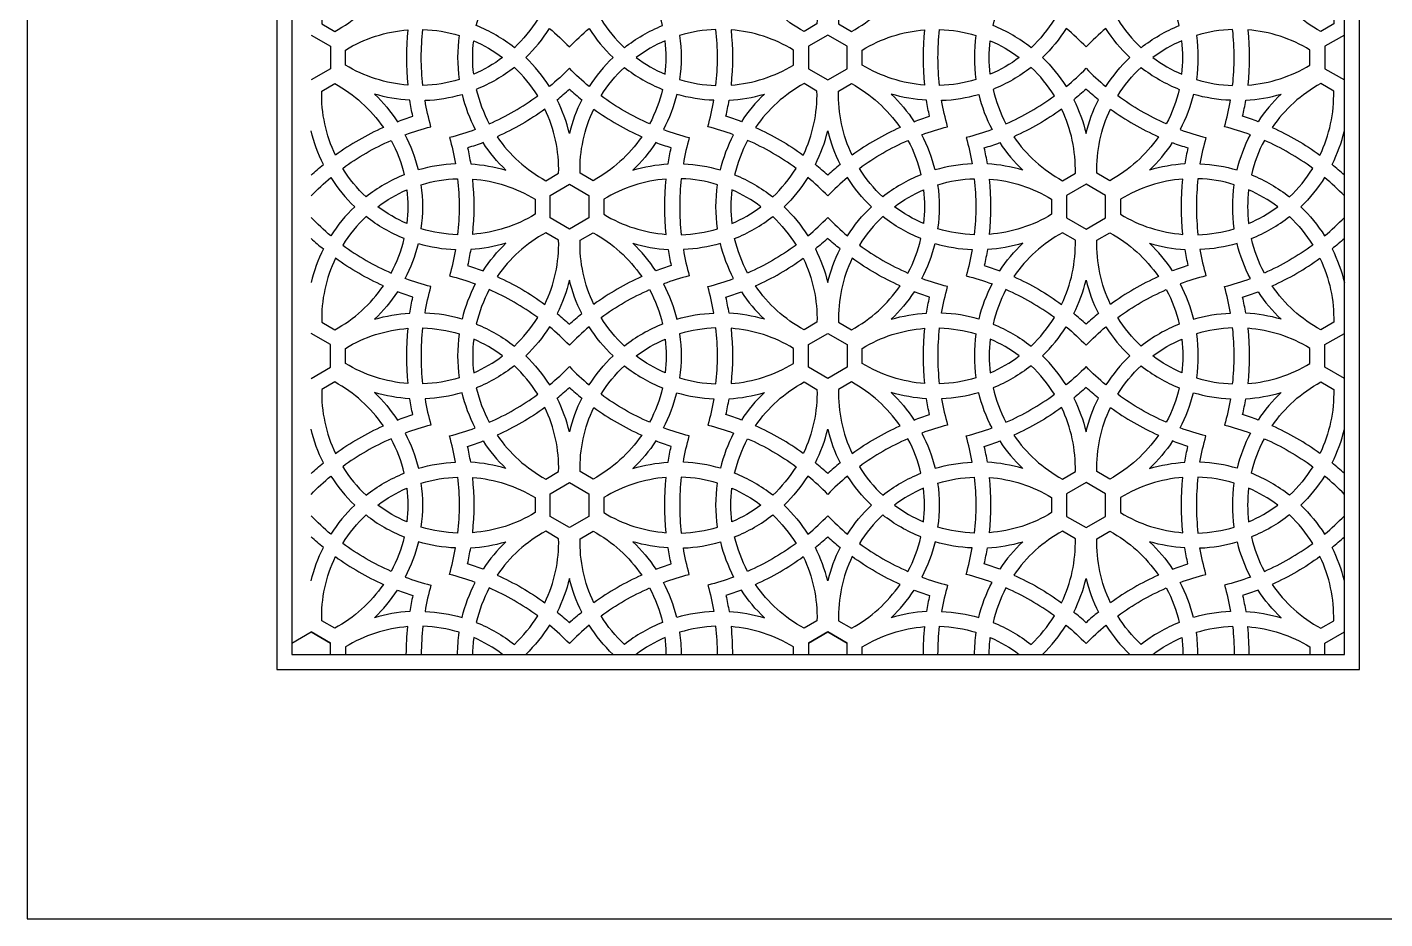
# Model space of a CAD drawing. Header units: millimetres. Extents: x 5898 to 7935, y 628 to 2008.
# Drawn here: x 5898 to 6986, y 628 to 1342 of the extents above; entities that cross this region are included whole.
import ezdxf

# ---------------------------------------------------------------- set-up
doc = ezdxf.new("R2010")
doc.units = ezdxf.units.MM
doc.layers.add('Layer 01', color=1, linetype='Continuous')

msp = doc.modelspace()

# ---------------------------------------------------------------- linework, layer by layer
at = {"layer": 'Layer 01'}
for points in [[(5897.7, 627.6), (7935.5, 627.6), (7935.5, 2008.2), (5897.7, 2008.2)], [(6097.7, 827.6), (6965.6, 827.6), (6965.6, 1808.2), (6097.7, 1808.2)], [(6109.7, 839.6), (6953.6, 839.6), (6953.6, 1796.2), (6109.7, 1796.2)], [(6539.4, 1335.9), (6523.9, 1326.9), (6523.9, 1308.9), (6539.4, 1299.9), (6555, 1308.9), (6555, 1326.9)], [(6316.8, 1189.4), (6316.8, 1207.3), (6332.3, 1216.3), (6347.9, 1207.3), (6347.9, 1189.4), (6332.3, 1180.4)], [(6762.1, 1189.4), (6762.1, 1207.3), (6746.5, 1216.3), (6730.9, 1207.3), (6730.9, 1189.4), (6746.5, 1180.4)], [(6539.4, 1060.8), (6523.9, 1069.8), (6523.9, 1087.8), (6539.4, 1096.8), (6555, 1087.8), (6555, 1069.8)], [(6316.8, 968.2), (6332.3, 977.2), (6347.9, 968.2), (6347.9, 950.2), (6332.3, 941.2), (6316.8, 950.2)], [(6762.1, 968.2), (6746.5, 977.2), (6730.9, 968.2), (6730.9, 950.2), (6746.5, 941.2), (6762.1, 950.2)]]:
    msp.add_lwpolyline(points, close=True, dxfattribs=at)
for points in [[(6133.8, 1344.8), (6144.2, 1338.8, 0.118417), (6183.2, 1374, -0.051444), (6144.8, 1396.1, 0.118417)], [(6530.8, 1344.8), (6520.4, 1338.8, -0.118417), (6481.5, 1374, 0.051444), (6519.8, 1396.1, -0.118417)], [(6548, 1344.8), (6558.4, 1338.8, 0.118417), (6597.4, 1374, -0.051444), (6559, 1396.1, 0.118417)], [(6945, 1344.8), (6934.6, 1338.8, -0.118417), (6895.7, 1374, 0.051444), (6934, 1396.1, -0.118417)], [(6288.2, 1325.8, 0.071263), (6257.7, 1343.5, -0.065947), (6268.1, 1371.1, -0.055178), (6306.9, 1348.6, -0.065947)], [(6376.4, 1325.8, -0.071263), (6407, 1343.5, 0.065947), (6396.6, 1371.1, 0.055178), (6357.7, 1348.6, 0.065947)], [(6702.4, 1325.8, 0.071263), (6671.9, 1343.5, -0.065947), (6682.3, 1371.1, -0.055178), (6721.1, 1348.6, -0.065947)], [(6790.6, 1325.8, -0.071263), (6821.2, 1343.5, 0.065947), (6810.8, 1371.1, 0.055178), (6771.9, 1348.6, 0.065947)], [(6202.8, 1295.8, -0.118417), (6152.8, 1311.9), (6152.8, 1323.9, -0.118417), (6202.8, 1340.1, 0.051444)], [(6213.6, 1317.9, -0.027568), (6214.9, 1340.3, -0.065947), (6244, 1335.6, 0.071263), (6244, 1300.3, -0.065947), (6214.9, 1295.5, -0.027568)], [(6348.2, 1294.6, -0.026582), (6332.3, 1309.3, -0.026582), (6316.4, 1294.6, 0.060784), (6297.3, 1317.9, 0.060784), (6316.4, 1341.2, -0.026582), (6332.3, 1326.5, -0.026582), (6348.2, 1341.2, 0.060784), (6367.3, 1317.9, 0.060784)], [(6451, 1317.9, 0.027568), (6449.8, 1340.3, 0.065947), (6420.7, 1335.6, -0.071263), (6420.7, 1300.3, 0.065947), (6449.8, 1295.5, 0.027568)], [(6511.9, 1323.9, 0.118417), (6461.9, 1340.1, -0.051444), (6461.9, 1295.8, 0.118417), (6511.9, 1311.9)], [(6617, 1295.8, -0.118417), (6567, 1311.9), (6567, 1323.9, -0.118417), (6617, 1340.1, 0.051444)], [(6627.8, 1317.9, -0.027568), (6629.1, 1340.3, -0.065947), (6658.2, 1335.6, 0.071263), (6658.2, 1300.3, -0.065947), (6629.1, 1295.5, -0.027568)], [(6730.6, 1294.6, 0.026582), (6746.5, 1309.3, 0.026582), (6762.4, 1294.6, -0.060784), (6781.5, 1317.9, -0.060784), (6762.4, 1341.2, 0.026582), (6746.5, 1326.5, 0.026582), (6730.6, 1341.2, -0.060784), (6711.5, 1317.9, -0.060784)], [(6834.9, 1300.3, 0.065947), (6864, 1295.5, 0.055178), (6864, 1340.3, 0.065947), (6834.9, 1335.6, -0.071263)], [(6876.1, 1295.8, 0.118417), (6926, 1311.9), (6926, 1323.9, 0.118417), (6876.1, 1340.1, -0.051444)], [(6255.6, 1304.5, -0.059987), (6255.6, 1331.3, -0.059987), (6278.8, 1317.9, -0.059987)], [(6409.1, 1304.5, 0.059987), (6409.1, 1331.3, 0.059987), (6385.9, 1317.9, 0.059987)], [(6669.7, 1304.5, -0.059987), (6669.7, 1331.3, -0.059987), (6693, 1317.9, -0.059987)], [(6823.3, 1304.5, 0.059987), (6823.3, 1331.3, 0.059987), (6800, 1317.9, 0.059987)], [(6288.2, 1310, -0.071263), (6257.7, 1292.4, 0.065947), (6268.1, 1264.8, 0.055178), (6306.9, 1287.2, 0.065947)], [(6376.4, 1310, 0.071263), (6407, 1292.4, -0.065947), (6396.6, 1264.8, -0.055178), (6357.7, 1287.2, -0.065947)], [(6702.4, 1310, -0.071263), (6671.9, 1292.4, 0.065947), (6682.3, 1264.8, 0.055178), (6721.1, 1287.2, 0.065947)], [(6790.6, 1310, 0.071263), (6821.2, 1292.4, -0.065947), (6810.8, 1264.8, -0.055178), (6771.9, 1287.2, -0.065947)], [(6133.8, 1291), (6144.2, 1297, -0.118417), (6183.2, 1261.8, 0.051444), (6144.8, 1239.7, -0.118417)], [(6530.8, 1291), (6520.4, 1297, 0.118417), (6481.5, 1261.8, -0.051444), (6519.8, 1239.7, 0.118417)], [(6548, 1291), (6558.4, 1297, -0.118417), (6597.4, 1261.8, 0.051444), (6559, 1239.7, -0.118417)], [(6945, 1291), (6934.6, 1297, 0.118417), (6895.7, 1261.8, -0.051444), (6934, 1239.7, 0.118417)], [(6176.1, 1288.6, -0.057916), (6194.5, 1266.5, -0.015153), (6206.8, 1270.8, -0.015153), (6204.4, 1283.6, -0.057916)], [(6236.2, 1253.8, -0.026582), (6241, 1232.7, 0.060784), (6211.3, 1227.8, 0.060784), (6200.7, 1256, -0.026582), (6221.3, 1262.4, -0.026582), (6216.6, 1283.6, 0.060784), (6246.3, 1288.4, 0.060784), (6256.9, 1260.2, -0.026582)], [(6332.3, 1257.1, 0.057916), (6322.5, 1284, 0.015153), (6332.3, 1292.6, 0.015153), (6342.2, 1284, 0.057916)], [(6428.4, 1253.8, 0.026582), (6423.7, 1232.7, -0.060784), (6453.4, 1227.8, -0.060784), (6464, 1256, 0.026582), (6443.3, 1262.4, 0.026582), (6448.1, 1283.6, -0.060784), (6418.4, 1288.4, -0.060784), (6407.8, 1260.2, 0.026582)], [(6488.6, 1288.6, 0.057916), (6470.2, 1266.5, 0.015153), (6457.8, 1270.8, 0.015153), (6460.3, 1283.6, 0.057916)], [(6590.3, 1288.6, -0.057916), (6608.7, 1266.5, -0.015153), (6621, 1270.8, -0.015153), (6618.6, 1283.6, -0.057916)], [(6650.4, 1253.8, -0.026582), (6655.2, 1232.7, 0.060784), (6625.5, 1227.8, 0.060784), (6614.8, 1256, -0.026582), (6635.5, 1262.4, -0.026582), (6630.7, 1283.6, 0.060784), (6660.5, 1288.4, 0.060784), (6671.1, 1260.2, -0.026582)], [(6746.5, 1257.1, -0.057916), (6756.4, 1284, -0.015153), (6746.5, 1292.6, -0.015153), (6736.6, 1284, -0.057916)], [(6842.6, 1253.8, 0.026582), (6837.8, 1232.7, -0.060784), (6867.6, 1227.8, -0.060784), (6878.2, 1256, 0.026582), (6857.5, 1262.4, 0.026582), (6862.3, 1283.6, -0.060784), (6832.6, 1288.4, -0.060784), (6821.9, 1260.2, 0.026582)], [(6902.8, 1288.6, 0.057916), (6884.4, 1266.5, 0.015153), (6872, 1270.8, 0.015153), (6874.5, 1283.6, 0.057916)], [(6323.7, 1225.2, 0.118417), (6312.7, 1276.6, -0.051444), (6274.4, 1254.4, 0.118417), (6313.4, 1219.2)], [(6340.9, 1225.2, -0.118417), (6351.9, 1276.6, 0.051444), (6390.3, 1254.4, -0.118417), (6351.3, 1219.2)], [(6737.9, 1225.2, 0.118417), (6726.9, 1276.6, -0.051444), (6688.6, 1254.4, 0.118417), (6727.5, 1219.2)], [(6755.1, 1225.2, -0.118417), (6766.1, 1276.6, 0.051444), (6804.5, 1254.4, -0.118417), (6765.5, 1219.2)], [(6549.3, 1232.2, 0.015153), (6539.4, 1223.7, 0.015153), (6529.5, 1232.2, 0.057916), (6539.4, 1259.2, 0.057916)], [(6150.6, 1229.1, -0.055178), (6189.5, 1251.5, -0.065947), (6199.9, 1223.9, 0.071263), (6169.3, 1206.2, -0.065947)], [(6250.7, 1245.5, -0.015153), (6253.2, 1232.6, -0.057916), (6281.5, 1227.7, -0.057916), (6263.1, 1249.7, -0.015153)], [(6401.6, 1249.7, -0.057916), (6383.2, 1227.7, -0.057916), (6411.5, 1232.6, -0.015153), (6413.9, 1245.5, -0.015153)], [(6514, 1229.1, 0.055178), (6475.2, 1251.5, 0.065947), (6464.8, 1223.9, -0.071263), (6495.3, 1206.2, 0.065947)], [(6564.8, 1229.1, -0.055178), (6603.7, 1251.5, -0.065947), (6614.1, 1223.9, 0.071263), (6583.5, 1206.2, -0.065947)], [(6677.3, 1249.7, 0.057916), (6695.7, 1227.7, 0.057916), (6667.4, 1232.6, 0.015153), (6664.9, 1245.5, 0.015153)], [(6828.1, 1245.5, 0.015153), (6825.7, 1232.6, 0.057916), (6797.4, 1227.7, 0.057916), (6815.8, 1249.7, 0.015153)], [(6928.2, 1229.1, 0.055178), (6889.4, 1251.5, 0.065947), (6879, 1223.9, -0.071263), (6909.5, 1206.2, 0.065947)], [(6213.6, 1180.7, 0.071263), (6213.6, 1216, -0.065947), (6242.7, 1220.8, -0.055178), (6242.7, 1175.9, -0.065947)], [(6304.8, 1192.3, -0.118417), (6254.8, 1176.2, 0.051444), (6254.8, 1220.5, -0.118417), (6304.8, 1204.3)], [(6359.9, 1192.3, 0.118417), (6409.9, 1176.2, -0.051444), (6409.9, 1220.5, 0.118417), (6359.9, 1204.3)], [(6451.1, 1180.7, -0.071263), (6451.1, 1216, 0.065947), (6422, 1220.8, 0.055178), (6422, 1175.9, 0.065947)], [(6555.3, 1175, -0.060784), (6574.4, 1198.3, -0.060784), (6555.3, 1221.7, 0.026582), (6539.4, 1207, 0.026582), (6523.5, 1221.7, -0.060784), (6504.4, 1198.3, -0.060784), (6523.5, 1175, 0.026582), (6539.4, 1189.7, 0.026582)], [(6627.8, 1180.7, 0.071263), (6627.8, 1216, -0.065947), (6656.9, 1220.8, -0.055178), (6656.9, 1175.9, -0.065947)], [(6718.9, 1192.3, -0.118417), (6669, 1176.2, 0.051444), (6669, 1220.5, -0.118417), (6718.9, 1204.3)], [(6774.1, 1192.3, 0.118417), (6824.1, 1176.2, -0.051444), (6824.1, 1220.5, 0.118417), (6774.1, 1204.3)], [(6865.3, 1180.7, -0.071263), (6865.3, 1216, 0.065947), (6836.2, 1220.8, 0.055178), (6836.2, 1175.9, 0.065947)], [(6178.8, 1198.3, -0.059987), (6202, 1211.8, -0.059987), (6202, 1184.9, -0.059987)], [(6485.9, 1198.3, 0.059987), (6462.6, 1211.8, 0.059987), (6462.6, 1184.9, 0.059987)], [(6593, 1198.3, -0.059987), (6616.2, 1211.8, -0.059987), (6616.2, 1184.9, -0.059987)], [(6900.1, 1198.3, 0.059987), (6876.8, 1211.8, 0.059987), (6876.8, 1184.9, 0.059987)], [(6169.3, 1190.4, 0.065947), (6150.6, 1167.6, 0.055178), (6189.5, 1145.2, 0.065947), (6199.9, 1172.8, -0.071263)], [(6495.3, 1190.4, -0.065947), (6514, 1167.6, -0.055178), (6475.2, 1145.2, -0.065947), (6464.8, 1172.8, 0.071263)], [(6583.5, 1190.4, 0.065947), (6564.8, 1167.6, 0.055178), (6603.7, 1145.2, 0.065947), (6614.1, 1172.8, -0.071263)], [(6909.5, 1190.4, -0.065947), (6928.2, 1167.6, -0.055178), (6889.4, 1145.2, -0.065947), (6879, 1172.8, 0.071263)], [(6313.4, 1177.5, 0.118417), (6274.4, 1142.3, -0.051444), (6312.7, 1120.1, 0.118417), (6323.7, 1171.5)], [(6351.3, 1177.5, -0.118417), (6390.3, 1142.3, 0.051444), (6351.9, 1120.1, -0.118417), (6340.9, 1171.5)], [(6727.5, 1177.5, 0.118417), (6688.6, 1142.3, -0.051444), (6726.9, 1120.1, 0.118417), (6737.9, 1171.5)], [(6765.5, 1177.5, -0.118417), (6804.5, 1142.3, 0.051444), (6766.1, 1120.1, -0.118417), (6755.1, 1171.5)], [(6221.3, 1134.3, -0.026582), (6200.7, 1140.7, 0.060784), (6211.3, 1168.9, 0.060784), (6241, 1164, -0.026582), (6236.2, 1142.9, -0.026582), (6256.9, 1136.5, 0.060784), (6246.3, 1108.3, 0.060784), (6216.6, 1113.1, -0.026582)], [(6263.1, 1147, -0.057916), (6281.5, 1169, -0.057916), (6253.2, 1164.1, -0.015153), (6250.7, 1151.2, -0.015153)], [(6383.2, 1169, 0.057916), (6411.5, 1164.1, 0.015153), (6413.9, 1151.2, 0.015153), (6401.6, 1147, 0.057916)], [(6407.8, 1136.5, -0.060784), (6418.4, 1108.3, -0.060784), (6448.1, 1113.1, 0.026582), (6443.3, 1134.3, 0.026582), (6464, 1140.7, -0.060784), (6453.4, 1168.9, -0.060784), (6423.7, 1164, 0.026582), (6428.4, 1142.9, 0.026582)], [(6539.4, 1173, -0.015153), (6529.5, 1164.5, -0.057916), (6539.4, 1137.5, -0.057916), (6549.3, 1164.5, -0.015153)], [(6671.1, 1136.5, 0.060784), (6660.5, 1108.3, 0.060784), (6630.7, 1113.1, -0.026582), (6635.5, 1134.3, -0.026582), (6614.8, 1140.7, 0.060784), (6625.5, 1168.9, 0.060784), (6655.2, 1164, -0.026582), (6650.4, 1142.9, -0.026582)], [(6695.7, 1169, -0.057916), (6667.4, 1164.1, -0.015153), (6664.9, 1151.2, -0.015153), (6677.3, 1147, -0.057916)], [(6815.8, 1147, 0.057916), (6797.4, 1169, 0.057916), (6825.7, 1164.1, 0.015153), (6828.1, 1151.2, 0.015153)], [(6857.5, 1134.3, 0.026582), (6878.2, 1140.7, -0.060784), (6867.6, 1168.9, -0.060784), (6837.8, 1164, 0.026582), (6842.6, 1142.9, 0.026582), (6821.9, 1136.5, -0.060784), (6832.6, 1108.3, -0.060784), (6862.3, 1113.1, 0.026582)], [(6144.8, 1157, 0.118417), (6133.8, 1105.7), (6144.2, 1099.7, 0.118417), (6183.2, 1134.9, -0.051444)], [(6519.8, 1157, -0.118417), (6530.8, 1105.7), (6520.4, 1099.7, -0.118417), (6481.5, 1134.9, 0.051444)], [(6559, 1157, 0.118417), (6548, 1105.7), (6558.4, 1099.7, 0.118417), (6597.4, 1134.9, -0.051444)], [(6934, 1157, -0.118417), (6945, 1105.7), (6934.6, 1099.7, -0.118417), (6895.7, 1134.9, 0.051444)], [(6257.7, 1104.3, -0.071263), (6288.2, 1086.7, 0.065947), (6306.9, 1109.5, 0.055178), (6268.1, 1131.9, 0.065947)], [(6342.2, 1112.7, -0.057916), (6332.3, 1139.6, -0.057916), (6322.5, 1112.7, -0.015153), (6332.3, 1104.1, -0.015153)], [(6407, 1104.3, 0.071263), (6376.4, 1086.7, -0.065947), (6357.7, 1109.5, -0.055178), (6396.6, 1131.9, -0.065947)], [(6671.9, 1104.3, -0.071263), (6702.4, 1086.7, 0.065947), (6721.1, 1109.5, 0.055178), (6682.3, 1131.9, 0.065947)], [(6736.6, 1112.7, 0.057916), (6746.5, 1139.6, 0.057916), (6756.4, 1112.7, 0.015153), (6746.5, 1104.1, 0.015153)], [(6821.2, 1104.3, 0.071263), (6790.6, 1086.7, -0.065947), (6771.9, 1109.5, -0.055178), (6810.8, 1131.9, -0.065947)], [(6206.8, 1125.9, -0.015153), (6194.5, 1130.2, -0.057916), (6176.1, 1108.1, -0.057916), (6204.4, 1113.1, -0.015153)], [(6457.8, 1125.9, 0.015153), (6470.2, 1130.2, 0.057916), (6488.6, 1108.1, 0.057916), (6460.3, 1113.1, 0.015153)], [(6621, 1125.9, -0.015153), (6608.7, 1130.2, -0.057916), (6590.3, 1108.1, -0.057916), (6618.6, 1113.1, -0.015153)], [(6872, 1125.9, 0.015153), (6884.4, 1130.2, 0.057916), (6902.8, 1108.1, 0.057916), (6874.5, 1113.1, 0.015153)], [(6202.8, 1056.6, -0.118417), (6152.8, 1072.8), (6152.8, 1084.8, -0.118417), (6202.8, 1100.9, 0.051444)], [(6244, 1061.1, -0.065947), (6214.9, 1056.4, -0.055178), (6214.9, 1101.2, -0.065947), (6244, 1096.4, 0.071263)], [(6332.3, 1087.4, 0.026582), (6316.4, 1102.1, -0.060784), (6297.3, 1078.8, -0.060784), (6316.4, 1055.5, 0.026582), (6332.3, 1070.2, 0.026582), (6348.2, 1055.5, -0.060784), (6367.3, 1078.8, -0.060784), (6348.2, 1102.1, 0.026582)], [(6420.7, 1061.1, 0.065947), (6449.8, 1056.4, 0.055178), (6449.8, 1101.2, 0.065947), (6420.7, 1096.4, -0.071263)], [(6461.9, 1056.6, 0.118417), (6511.9, 1072.8), (6511.9, 1084.8, 0.118417), (6461.9, 1100.9, -0.051444)], [(6617, 1056.6, -0.118417), (6567, 1072.8), (6567, 1084.8, -0.118417), (6617, 1100.9, 0.051444)], [(6658.2, 1061.1, -0.065947), (6629.1, 1056.4, -0.055178), (6629.1, 1101.2, -0.065947), (6658.2, 1096.4, 0.071263)], [(6746.5, 1087.4, -0.026582), (6762.4, 1102.1, 0.060784), (6781.5, 1078.8, 0.060784), (6762.4, 1055.5, -0.026582), (6746.5, 1070.2, -0.026582), (6730.6, 1055.5, 0.060784), (6711.5, 1078.8, 0.060784), (6730.6, 1102.1, -0.026582)], [(6834.9, 1061.1, 0.065947), (6864, 1056.4, 0.055178), (6864, 1101.2, 0.065947), (6834.9, 1096.4, -0.071263)], [(6876.1, 1056.6, 0.118417), (6926, 1072.8), (6926, 1084.8, 0.118417), (6876.1, 1100.9, -0.051444)], [(6255.6, 1065.3, 0.059987), (6278.8, 1078.8, 0.059987), (6255.6, 1092.2, 0.059987)], [(6409.1, 1065.3, -0.059987), (6385.9, 1078.8, -0.059987), (6409.1, 1092.2, -0.059987)], [(6669.7, 1065.3, 0.059987), (6693, 1078.8, 0.059987), (6669.7, 1092.2, 0.059987)], [(6823.3, 1065.3, -0.059987), (6800, 1078.8, -0.059987), (6823.3, 1092.2, -0.059987)], [(6268.1, 1025.6, 0.055178), (6306.9, 1048, 0.065947), (6288.2, 1070.9, -0.071263), (6257.7, 1053.2, 0.065947)], [(6396.6, 1025.6, -0.055178), (6357.7, 1048, -0.065947), (6376.4, 1070.9, 0.071263), (6407, 1053.2, -0.065947)], [(6682.3, 1025.6, 0.055178), (6721.1, 1048, 0.065947), (6702.4, 1070.9, -0.071263), (6671.9, 1053.2, 0.065947)], [(6810.8, 1025.6, -0.055178), (6771.9, 1048, -0.065947), (6790.6, 1070.9, 0.071263), (6821.2, 1053.2, -0.065947)], [(6183.2, 1022.7, 0.118417), (6144.2, 1057.9), (6133.8, 1051.9, 0.118417), (6144.8, 1000.6, -0.051444)], [(6520.4, 1057.9), (6530.8, 1051.9, -0.118417), (6519.8, 1000.6, 0.051444), (6481.5, 1022.7, -0.118417)], [(6558.4, 1057.9), (6548, 1051.9, 0.118417), (6559, 1000.6, -0.051444), (6597.4, 1022.7, 0.118417)], [(6895.7, 1022.7, -0.118417), (6934.6, 1057.9), (6945, 1051.9, -0.118417), (6934, 1000.6, 0.051444)], [(6194.5, 1027.4, -0.015153), (6206.8, 1031.7, -0.015153), (6204.4, 1044.5, -0.057916), (6176.1, 1049.4, -0.057916)], [(6200.7, 1016.9, -0.060784), (6211.3, 988.7, -0.060784), (6241, 993.6, 0.026582), (6236.2, 1014.7, 0.026582), (6256.9, 1021.1, -0.060784), (6246.3, 1049.3, -0.060784), (6216.6, 1044.4, 0.026582), (6221.3, 1023.3, 0.026582)], [(6342.2, 1044.9, 0.057916), (6332.3, 1017.9, 0.057916), (6322.5, 1044.9, 0.015153), (6332.3, 1053.4, 0.015153)], [(6464, 1016.9, 0.060784), (6453.4, 988.7, 0.060784), (6423.7, 993.6, -0.026582), (6428.4, 1014.7, -0.026582), (6407.8, 1021.1, 0.060784), (6418.4, 1049.3, 0.060784), (6448.1, 1044.4, -0.026582), (6443.3, 1023.3, -0.026582)], [(6470.2, 1027.4, 0.015153), (6457.8, 1031.7, 0.015153), (6460.3, 1044.5, 0.057916), (6488.6, 1049.4, 0.057916)], [(6608.7, 1027.4, -0.015153), (6621, 1031.7, -0.015153), (6618.6, 1044.5, -0.057916), (6590.3, 1049.4, -0.057916)], [(6614.8, 1016.9, -0.060784), (6625.5, 988.7, -0.060784), (6655.2, 993.6, 0.026582), (6650.4, 1014.7, 0.026582), (6671.1, 1021.1, -0.060784), (6660.5, 1049.3, -0.060784), (6630.7, 1044.4, 0.026582), (6635.5, 1023.3, 0.026582)], [(6736.6, 1044.9, -0.057916), (6746.5, 1017.9, -0.057916), (6756.4, 1044.9, -0.015153), (6746.5, 1053.4, -0.015153)], [(6878.2, 1016.9, 0.060784), (6867.6, 988.7, 0.060784), (6837.8, 993.6, -0.026582), (6842.6, 1014.7, -0.026582), (6821.9, 1021.1, 0.060784), (6832.6, 1049.3, 0.060784), (6862.3, 1044.4, -0.026582), (6857.5, 1023.3, -0.026582)], [(6884.4, 1027.4, 0.015153), (6872, 1031.7, 0.015153), (6874.5, 1044.5, 0.057916), (6902.8, 1049.4, 0.057916)], [(6313.4, 980.1), (6323.7, 986.1, 0.118417), (6312.7, 1037.4, -0.051444), (6274.4, 1015.3, 0.118417)], [(6351.3, 980.1), (6340.9, 986.1, -0.118417), (6351.9, 1037.4, 0.051444), (6390.3, 1015.3, -0.118417)], [(6727.5, 980.1), (6737.9, 986.1, 0.118417), (6726.9, 1037.4, -0.051444), (6688.6, 1015.3, 0.118417)], [(6765.5, 980.1), (6755.1, 986.1, -0.118417), (6766.1, 1037.4, 0.051444), (6804.5, 1015.3, -0.118417)], [(6199.9, 984.8, 0.065947), (6189.5, 1012.4, 0.055178), (6150.6, 990, 0.065947), (6169.3, 967.1, -0.071263)], [(6475.2, 1012.4, -0.055178), (6514, 990, -0.065947), (6495.3, 967.1, 0.071263), (6464.8, 984.8, -0.065947)], [(6549.3, 993.1, 0.015153), (6539.4, 984.6, 0.015153), (6529.5, 993.1, 0.057916), (6539.4, 1020.1, 0.057916)], [(6603.7, 1012.4, 0.055178), (6564.8, 990, 0.065947), (6583.5, 967.1, -0.071263), (6614.1, 984.8, 0.065947)], [(6879, 984.8, -0.065947), (6889.4, 1012.4, -0.055178), (6928.2, 990, -0.065947), (6909.5, 967.1, 0.071263)], [(6253.2, 993.5, 0.015153), (6250.7, 1006.3, 0.015153), (6263.1, 1010.6, 0.057916), (6281.5, 988.6, 0.057916)], [(6411.5, 993.5, -0.015153), (6413.9, 1006.3, -0.015153), (6401.6, 1010.6, -0.057916), (6383.2, 988.6, -0.057916)], [(6667.4, 993.5, 0.015153), (6664.9, 1006.3, 0.015153), (6677.3, 1010.6, 0.057916), (6695.7, 988.6, 0.057916)], [(6825.7, 993.5, -0.015153), (6828.1, 1006.3, -0.015153), (6815.8, 1010.6, -0.057916), (6797.4, 988.6, -0.057916)], [(6242.7, 981.6, -0.055178), (6242.7, 936.8, -0.065947), (6213.6, 941.6, 0.071263), (6213.6, 976.9, -0.065947)], [(6304.8, 965.2), (6304.8, 953.2, -0.118417), (6254.8, 937.1, 0.051444), (6254.8, 981.4, -0.118417)], [(6409.9, 981.4, 0.118417), (6359.9, 965.2), (6359.9, 953.2, 0.118417), (6409.9, 937.1, -0.051444)], [(6451.1, 976.9, 0.065947), (6422, 981.6, 0.055178), (6422, 936.8, 0.065947), (6451.1, 941.6, -0.071263)], [(6555.3, 935.9, -0.060784), (6574.4, 959.2, -0.060784), (6555.3, 982.5, 0.026582), (6539.4, 967.8, 0.026582), (6523.5, 982.5, -0.060784), (6504.4, 959.2, -0.060784), (6523.5, 935.9, 0.026582), (6539.4, 950.6, 0.026582)], [(6627.8, 976.9, -0.065947), (6656.9, 981.6, -0.055178), (6656.9, 936.8, -0.065947), (6627.8, 941.6, 0.071263)], [(6669, 981.4, -0.118417), (6718.9, 965.2), (6718.9, 953.2, -0.118417), (6669, 937.1, 0.051444)], [(6774.1, 965.2), (6774.1, 953.2, 0.118417), (6824.1, 937.1, -0.051444), (6824.1, 981.4, 0.118417)], [(6836.2, 981.6, 0.055178), (6836.2, 936.8, 0.065947), (6865.3, 941.6, -0.071263), (6865.3, 976.9, 0.065947)], [(6202, 972.7, -0.059987), (6202, 945.8, -0.059987), (6178.8, 959.2, -0.059987)], [(6462.6, 972.7, -0.059987), (6485.9, 959.2, -0.059987), (6462.6, 945.8, -0.059987)], [(6616.2, 972.7, 0.059987), (6593, 959.2, 0.059987), (6616.2, 945.8, 0.059987)], [(6876.8, 972.7, 0.059987), (6876.8, 945.8, 0.059987), (6900.1, 959.2, 0.059987)], [(6169.3, 951.3, 0.071263), (6199.9, 933.7, -0.065947), (6189.5, 906.1, -0.055178), (6150.6, 928.5, -0.065947)], [(6464.8, 933.7, 0.071263), (6495.3, 951.3, -0.065947), (6514, 928.5, -0.055178), (6475.2, 906.1, -0.065947)], [(6614.1, 933.7, -0.071263), (6583.5, 951.3, 0.065947), (6564.8, 928.5, 0.055178), (6603.7, 906.1, 0.065947)], [(6909.5, 951.3, -0.071263), (6879, 933.7, 0.065947), (6889.4, 906.1, 0.055178), (6928.2, 928.5, 0.065947)], [(6323.7, 932.3), (6313.4, 938.3, 0.118417), (6274.4, 903.1, -0.051444), (6312.7, 881, 0.118417)], [(6351.9, 881, -0.118417), (6340.9, 932.3), (6351.3, 938.3, -0.118417), (6390.3, 903.1, 0.051444)], [(6726.9, 881, 0.118417), (6737.9, 932.3), (6727.5, 938.3, 0.118417), (6688.6, 903.1, -0.051444)], [(6755.1, 932.3), (6765.5, 938.3, -0.118417), (6804.5, 903.1, 0.051444), (6766.1, 881, -0.118417)], [(6221.3, 895.1, 0.026582), (6216.6, 874, -0.060784), (6246.3, 869.1, -0.060784), (6256.9, 897.3, 0.026582), (6236.2, 903.7, 0.026582), (6241, 924.9, -0.060784), (6211.3, 929.7, -0.060784), (6200.7, 901.5, 0.026582)], [(6281.5, 929.9, 0.057916), (6263.1, 907.8, 0.015153), (6250.7, 912.1, 0.015153), (6253.2, 924.9, 0.057916)], [(6413.9, 912.1, -0.015153), (6411.5, 924.9, -0.057916), (6383.2, 929.9, -0.057916), (6401.6, 907.8, -0.015153)], [(6448.1, 874, 0.060784), (6418.4, 869.1, 0.060784), (6407.8, 897.3, -0.026582), (6428.4, 903.7, -0.026582), (6423.7, 924.9, 0.060784), (6453.4, 929.7, 0.060784), (6464, 901.5, -0.026582), (6443.3, 895.1, -0.026582)], [(6539.4, 898.4, 0.057916), (6529.5, 925.3, 0.015153), (6539.4, 933.9, 0.015153), (6549.3, 925.3, 0.057916)], [(6630.7, 874, -0.060784), (6660.5, 869.1, -0.060784), (6671.1, 897.3, 0.026582), (6650.4, 903.7, 0.026582), (6655.2, 924.9, -0.060784), (6625.5, 929.7, -0.060784), (6614.8, 901.5, 0.026582), (6635.5, 895.1, 0.026582)], [(6664.9, 912.1, 0.015153), (6667.4, 924.9, 0.057916), (6695.7, 929.9, 0.057916), (6677.3, 907.8, 0.015153)], [(6797.4, 929.9, -0.057916), (6815.8, 907.8, -0.015153), (6828.1, 912.1, -0.015153), (6825.7, 924.9, -0.057916)], [(6857.5, 895.1, -0.026582), (6862.3, 874, 0.060784), (6832.6, 869.1, 0.060784), (6821.9, 897.3, -0.026582), (6842.6, 903.7, -0.026582), (6837.8, 924.9, 0.060784), (6867.6, 929.7, 0.060784), (6878.2, 901.5, -0.026582)], [(6133.8, 866.5, -0.118417), (6144.8, 917.9, 0.051444), (6183.2, 895.7, -0.118417), (6144.2, 860.5)], [(6520.4, 860.5, -0.118417), (6481.5, 895.7, 0.051444), (6519.8, 917.9, -0.118417), (6530.8, 866.5)], [(6558.4, 860.5, 0.118417), (6597.4, 895.7, -0.051444), (6559, 917.9, 0.118417), (6548, 866.5)], [(6945, 866.5, 0.118417), (6934, 917.9, -0.051444), (6895.7, 895.7, 0.118417), (6934.6, 860.5)], [(6306.9, 870.4, 0.055178), (6268.1, 892.8, 0.065947), (6257.7, 865.2, -0.071263), (6288.2, 847.5, 0.065947)], [(6332.3, 865, -0.015153), (6342.2, 873.5, -0.057916), (6332.3, 900.5, -0.057916), (6322.5, 873.5, -0.015153)], [(6376.4, 847.5, -0.065947), (6357.7, 870.4, -0.055178), (6396.6, 892.8, -0.065947), (6407, 865.2, 0.071263)], [(6702.4, 847.5, 0.065947), (6721.1, 870.4, 0.055178), (6682.3, 892.8, 0.065947), (6671.9, 865.2, -0.071263)], [(6746.5, 865, 0.015153), (6736.6, 873.5, 0.057916), (6746.5, 900.5, 0.057916), (6756.4, 873.5, 0.015153)], [(6771.9, 870.4, -0.055178), (6810.8, 892.8, -0.065947), (6821.2, 865.2, 0.071263), (6790.6, 847.5, -0.065947)], [(6206.8, 886.8, 0.015153), (6204.4, 873.9, 0.057916), (6176.1, 869, 0.057916), (6194.5, 891, 0.015153)], [(6488.6, 869, -0.057916), (6470.2, 891, -0.015153), (6457.8, 886.8, -0.015153), (6460.3, 873.9, -0.057916)], [(6590.3, 869, 0.057916), (6608.7, 891, 0.015153), (6621, 886.8, 0.015153), (6618.6, 873.9, 0.057916)], [(6872, 886.8, -0.015153), (6874.5, 873.9, -0.057916), (6902.8, 869, -0.057916), (6884.4, 891, -0.015153)]]:
    msp.add_lwpolyline(points, format="xyb", close=True, dxfattribs=at)
for points in [[(6125.2, 1335.9), (6140.8, 1326.9), (6140.8, 1308.9), (6125.2, 1299.9)], [(6953.6, 1335.9), (6938, 1326.9), (6938, 1308.9), (6953.6, 1299.9)], [(6125.2, 1060.8), (6140.8, 1069.8), (6140.8, 1087.8), (6125.2, 1096.8)], [(6953.6, 1060.8), (6938, 1069.8), (6938, 1087.8), (6953.6, 1096.8)], [(6109.7, 848.6), (6125.2, 857.6), (6140.8, 848.6)], [(6140.8, 839.6), (6140.8, 848.6), (6125.2, 857.6)], [(6523.9, 848.6), (6539.4, 857.6), (6555, 848.6)], [(6555, 839.6), (6555, 848.6), (6539.4, 857.6), (6523.9, 848.6), (6523.9, 839.6)], [(6938, 839.6), (6938, 848.6), (6953.6, 857.6)]]:
    msp.add_lwpolyline(points, dxfattribs=at)
for points in [[(6125.2, 1223.7, -0.015153), (6135.1, 1232.2, -0.057916), (6125.2, 1259.2)], [(6953.6, 1223.7, 0.015153), (6943.7, 1232.2, 0.057916), (6953.6, 1259.2)], [(6125.2, 1207, -0.026582), (6141.1, 1221.7, 0.060784), (6160.2, 1198.3, 0.060784), (6141.1, 1175, -0.026582), (6125.2, 1189.7)], [(6953.6, 1207, 0.026582), (6937.7, 1221.7, -0.060784), (6918.6, 1198.3, -0.060784), (6937.7, 1175, 0.026582), (6953.6, 1189.7)], [(6125.2, 1173, 0.015153), (6135.1, 1164.5, 0.057916), (6125.2, 1137.5)], [(6953.6, 1173, -0.015153), (6943.7, 1164.5, -0.057916), (6953.6, 1137.5)], [(6125.2, 984.6, -0.015153), (6135.1, 993.1, -0.057916), (6125.2, 1020.1)], [(6953.6, 984.6, 0.015153), (6943.7, 993.1, 0.057916), (6953.6, 1020.1)], [(6125.2, 967.8, -0.026582), (6141.1, 982.5, 0.060784), (6160.2, 959.2, 0.060784), (6141.1, 935.9, -0.026582), (6125.2, 950.6)], [(6953.6, 967.8, 0.026582), (6937.7, 982.5, -0.060784), (6918.6, 959.2, -0.060784), (6937.7, 935.9, 0.026582), (6953.6, 950.6)], [(6125.2, 898.4, -0.057916), (6135.1, 925.3, -0.015153), (6125.2, 933.9)], [(6953.6, 898.4, 0.057916), (6943.7, 925.3, 0.015153), (6953.6, 933.9)], [(6201.6, 839.6, -0.025705), (6202.8, 861.8, 0.118417), (6152.8, 845.6), (6152.8, 839.6)], [(6242.7, 839.6, -0.035586), (6244, 857.3, 0.065947), (6214.9, 862.1, 0.027568), (6213.6, 839.6)], [(6367.3, 839.6, -0.060784), (6348.2, 863, 0.026582), (6332.3, 848.3, 0.026582), (6316.4, 863, -0.060784), (6297.3, 839.6)], [(6451, 839.6, 0.027568), (6449.8, 862.1, 0.065947), (6420.7, 857.3, -0.035586), (6421.9, 839.6)], [(6511.9, 839.6), (6511.9, 845.6, 0.118417), (6461.9, 861.8, -0.025705), (6463, 839.6)], [(6567, 839.6), (6567, 845.6, -0.118417), (6617, 861.8, 0.025705), (6615.8, 839.6)], [(6627.8, 839.6, -0.027568), (6629.1, 862.1, -0.065947), (6658.2, 857.3, 0.035586), (6656.9, 839.6)], [(6711.5, 839.6, 0.060784), (6730.6, 863, -0.026582), (6746.5, 848.3, -0.026582), (6762.4, 863, 0.060784), (6781.5, 839.6)], [(6836.1, 839.6, 0.035586), (6834.9, 857.3, -0.065947), (6864, 862.1, -0.027568), (6865.2, 839.6)], [(6877.2, 839.6, 0.025705), (6876.1, 861.8, -0.118417), (6926, 845.6), (6926, 839.6)], [(6278.8, 839.6, 0.059987), (6255.6, 853.1, 0.029967), (6254.7, 839.6)], [(6409.9, 839.6, 0.029967), (6409.1, 853.1, 0.059987), (6385.9, 839.6)], [(6668.9, 839.6, -0.029967), (6669.7, 853.1, -0.059987), (6693, 839.6)], [(6800, 839.6, -0.059987), (6823.3, 853.1, -0.029967), (6824.1, 839.6)]]:
    msp.add_lwpolyline(points, format="xyb", dxfattribs=at)

doc.saveas('drawing.dxf')
